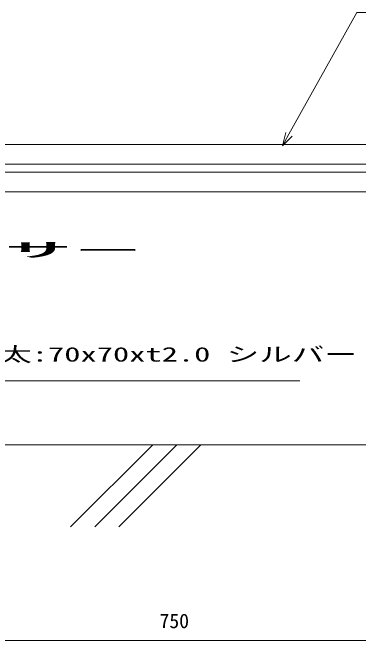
# Model space of a CAD drawing. Units: millimetres on the paper. Extents: x -420 to 420, y -297 to 297.
# Drawn here: x -254.6 to -210.8, y -100.9 to -21 of the extents above; entities that cross this region are included whole.
import ezdxf
from ezdxf.enums import TextEntityAlignment as Align

# ---------------------------------------------------------------- set-up
doc = ezdxf.new("R2010")
doc.units = ezdxf.units.MM
doc.header["$PDMODE"] = 32
doc.header["$PDSIZE"] = 0.5
for name, color, linetype, lineweight in [('0-0_0', 7, 'Continuous', 5), ('0-1_Defpoints', 7, 'Continuous', 18), ('0-7_0-A11-寸法_詳細', 5, 'Continuous', 18), ('0-8_A-E01-仕上太線', 4, 'Continuous', 18), ('0-A_A-C02-ハッチング', 8, 'Continuous', 18), ('0-B_A-B03-文字_書込_小', 7, 'Continuous', 18)]:
    doc.layers.add(name, color=color, linetype=linetype, lineweight=lineweight)
doc.styles.add('ＭＳ ゴシック', font='')
doc.styles.get('ＭＳ ゴシック').set_extended_font_data('MS Gothic')

# ---------------------------------------------------------------- blocks, each defined once
blk = doc.blocks.new('_Dot')
at = {"layer": '0-0_0'}
blk.add_line((-0.5, 0), (-1, 0), dxfattribs=at)
for radius in [0.5, 0.25]:
    blk.add_circle((0, 0), radius, dxfattribs=at)
blk = doc.blocks.new('D14')
at = {"layer": '0-1_Defpoints'}
for p in [(136.399, 221.335), (236.399, 221.335), (136.399, 196.574)]:
    blk.add_point(p, dxfattribs=at)
at = {"layer": '0-7_0-A11-寸法_詳細'}
for p, q in [((136.399, 217.335), (136.399, 196.574)), ((236.399, 217.335), (236.399, 196.574)), ((235.399, 196.574), (137.399, 196.574))]:
    blk.add_line(p, q, dxfattribs=at)
at = {"layer": '0-7_0-A11-寸法_詳細', "rotation": 180}
blk.add_blockref('_Dot', (136.399, 196.574), dxfattribs=at)
at = {"layer": '0-7_0-A11-寸法_詳細'}
blk.add_blockref('_Dot', (236.399, 196.574), dxfattribs=at)
at = {"layer": '0-7_0-A11-寸法_詳細', "color": 7, "style": 'ＭＳ ゴシック'}
blk.add_text('750', height=1.833, dxfattribs=at).set_placement((184.524, 197.575), align=Align.BOTTOM_LEFT)
blk = doc.blocks.new('_Open30')
at = {"layer": '0-0_0'}
blk.add_line((0, 0), (-1, 0), dxfattribs=at)
blk.add_lwpolyline([(-1, 0.2679), (0, 0), (-1, -0.2679)], dxfattribs=at)

msp = doc.modelspace()

# ---------------------------------------------------------------- linework, layer by layer
at = {"layer": '0-8_A-E01-仕上太線'}
for p, q in [((-291.501, -37.665), (-29.501, -37.665)), ((-29.501, -40.165), (-291.501, -40.165)), ((-29.501, -41.165), (-291.501, -41.165)), ((-291.501, -43.665), (-29.501, -43.665)), ((-309.035, -75.665), (-29.501, -75.665))]:
    msp.add_line(p, q, dxfattribs=at)
at = {"layer": '0-A_A-C02-ハッチング'}
for p, q in [((-247.234, -86.071), (-236.829, -75.665)), ((-244.188, -86.071), (-233.784, -75.665)), ((-241.141, -86.071), (-230.737, -75.665))]:
    msp.add_line(p, q, dxfattribs=at)
at = {"layer": '0-B_A-B03-文字_書込_小'}
for points in [[(-219.573, -36.385), (-210.978, -20.988), (-167.127, -20.988)], [(-281.269, -58.224), (-268.941, -67.563), (-218.185, -67.563)]]:
    msp.add_lwpolyline(points, dxfattribs=at)

# ---------------------------------------------------------------- block references
at = {"layer": '0-7_0-A11-寸法_詳細'}
msp.add_blockref('D14', (-420.5, -297), dxfattribs=at)
at = {"layer": '0-B_A-B03-文字_書込_小', "xscale": 1.666667, "yscale": 1.666667, "rotation": 240.82872}
msp.add_blockref('_Open30', (-220.385, -37.84), dxfattribs=at)

# ---------------------------------------------------------------- texts
at = {"layer": '0-B_A-B03-文字_書込_小', "style": 'ＭＳ ゴシック'}
for s, width, p in [('ｽﾍﾟｰｻｰ', 7, (-290.701, -52.471)), ('ｱﾙﾐ根太:70x70xt2.0 シルバー', 1.65, (-266.601, -65.696))]:
    msp.add_text(s, height=1.833, dxfattribs=dict(at, width=width)).set_placement(p, align=Align.BOTTOM_LEFT)

doc.saveas('drawing.dxf')
